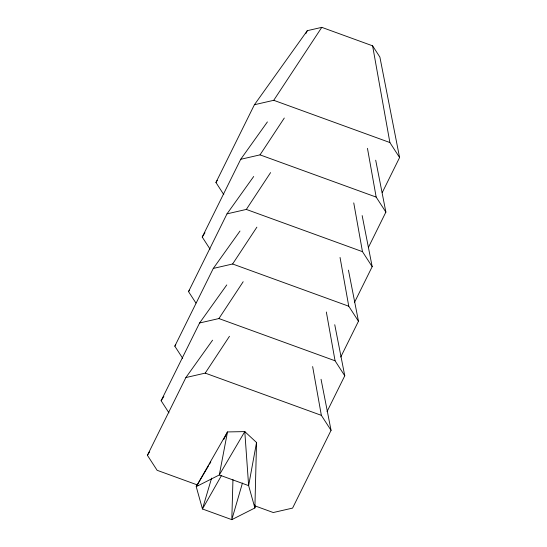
<?xml version="1.0" encoding="UTF-8"?>
<svg xmlns="http://www.w3.org/2000/svg" width="547" height="547" viewBox="0 0 547 547"><rect width="100%" height="100%" fill="white"/><g stroke="black" fill="none" stroke-linecap="round" stroke-linejoin="round"><path stroke-width="0.82" d="M256.529 442.496L254.888 507.978L231.805 519.65L202.465 508.983L196.216 486.639L227.497 431.932L244.789 431.604L256.529 442.496L248.632 485.633L254.888 507.978L254.642 504.587M232.954 479.603L231.805 519.65L242.458 483.022M211.607 478.099L202.465 508.983L221.453 475.575M223.798 194.629L215.942 182.486L254.41 104.737L307.298 30.68L321.793 27.35L372.603 45.825L379.885 57.079L399.59 157.536L382.237 192.599M210.096 249.193L202.233 237.049L240.707 159.3L267.394 121.926M305.8 33.702L307.298 30.68M195.929 303.038L188.53 291.613L226.998 213.863L253.692 176.49M182.684 358.312L174.821 346.176L213.296 268.427L239.983 231.053M168.975 412.876L161.119 400.739L199.587 322.99L226.773 284.925M197.973 485.155L157.119 470.297L147.41 455.302L185.884 377.553L212.571 340.179M223.791 439.412L227.497 431.932L219.299 474.967L196.216 486.639L208.653 465.62M368.534 247.162L385.881 212.099L375.7 160.196M354.449 302.484L372.179 266.662L362.162 215.593M340.747 357.047L358.47 321.226L348.453 270.156M327.038 411.611L344.767 375.789L334.75 324.72M321.048 379.283L331.058 430.345L292.59 508.095L273.261 512.532L254.84 505.831M209.508 464.171L210.793 461.996M215.942 182.486L217.303 180.332M202.233 237.049L204.961 232.742M188.53 291.613L189.44 290.177M174.821 346.176L175.731 344.74M161.119 400.739L163.847 396.425M147.41 455.302L149.687 451.706M254.41 104.737L273.739 100.299L321.793 27.35M240.707 159.3L260.03 154.863L284.29 118.036M226.998 213.863L246.328 209.426L270.587 172.599M213.296 268.427L232.619 263.989L256.878 227.162M199.587 322.99L218.916 318.552L243.176 281.726M185.884 377.553L205.214 373.116L229.473 336.282M273.739 100.299L389.881 142.535L399.59 157.536M260.03 154.863L376.172 197.098L385.881 212.099M246.328 209.426L362.47 251.661L372.179 266.662M232.619 263.989L348.76 306.224L358.47 321.226M218.916 318.552L335.058 360.788L344.767 375.789M205.214 373.116L321.356 415.351L331.058 430.345M372.603 45.825L389.881 142.535M367.461 148.326L376.172 197.098M353.752 202.889L362.47 251.661M340.049 257.452L348.76 306.224M326.347 312.016L335.058 360.788M312.638 366.579L321.356 415.351M244.789 431.604L219.299 474.967L248.632 485.633L244.789 431.604"/></g></svg>
